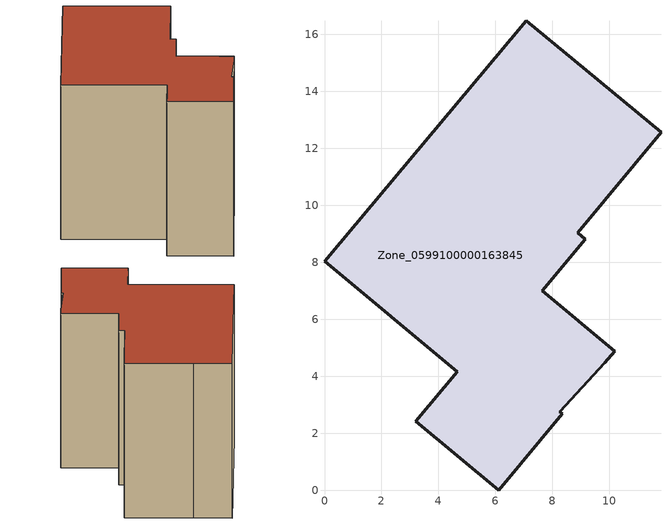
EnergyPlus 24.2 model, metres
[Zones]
Zone_0599100000163845
 floor ground (C_G): 9.15,8.81 7.64,7.01 10.18,4.88 9.84,4.47 8.26,2.76 8.35,2.68 6.12,0 3.21,2.42 4.66,4.16 0,8.03 7.08,16.48 8.78,15.07 11.81,12.56 8.89,9.04 z0
 wall outside (C_F): 4.66,4.16 3.21,2.42 6.12,0 8.35,2.68 8.26,2.76 9.84,4.47 10.18,4.88 7.64,7.01 9.15,8.81 8.89,9.04 11.81,12.56 8.78,15.07 7.08,16.48 0,8.03 4.66,4.16 z0:9.6
 roof outside (C_R): 8.78,15.07 7.08,16.48 0,8.03 4.66,4.16 3.21,2.42 6.12,0 8.35,2.68 8.26,2.76 9.84,4.47 10.18,4.88 7.64,7.01 9.15,8.81 8.89,9.04 11.81,12.56 z9.6
[BUILDING]
Pand.0599100000163845: North Axis=0; Terrain=City; Loads Convergence Tolerance Value=0.04; Temperature Convergence Tolerance Value=0.4; Solar Distribution=FullExterior; Maximum Number of Warmup Days=25; Minimum Number of Warmup Days=1
[Site:Location]
Rotterdam.The.Hague.AP_ZH_NLD Design_Conditions: Latitude=51.96; Longitude=4.45; Time Zone=1; Elevation=-4.5
[SITE:GROUNDTEMPERATURE:BUILDINGSURFACE]
18, 18, 18, 18, 18, 18, 18, 18, 18, 18, 18, 18
[MATERIAL] Thermal Absorptance=0.9; Solar Absorptance=0.7; Visible Absorptance=0.7
Name | Roughness | Thickness | Conductivity | Density | Specific Heat
G.TC.1946 | MediumSmooth | 0.15 | 1 | 540 | 1210
F.TC.1946 | Rough | 0.3 | 0.857143 | 1920 | 840
R.TC.1946 | MediumRough | 0.2 | 0.909091 | 1500 | 1000
[CONSTRUCTION]
C_G: G.TC.1946
C_F: F.TC.1946
C_R: R.TC.1946
[ZONE]
Zone_0599100000163845: Type=1; Multiplier=1; Ceiling Height=Autocalculate; Volume=Autocalculate; Floor Area=autocalculate; Part of Total Floor Area=Yes
[ZONEINFILTRATION:DESIGNFLOWRATE]
Infil_Zone_0599100000163845: Zone or ZoneList or Space or SpaceList=Zone_0599100000163845; Schedule=AlwaysOn; Design Flow Rate Calculation Method=Flow/Area; Flow Rate per Floor Area=0.003; Constant Term Coefficient=1; Temperature Term Coefficient=0; Velocity Term Coefficient=0; Velocity Squared Term Coefficient=0
[HVACTEMPLATE:ZONE:IDEALLOADSAIRSYSTEM]
Zone_0599100000163845: Maximum Heating Supply Air Temperature=50; Minimum Cooling Supply Air Temperature=13; Maximum Heating Supply Air Humidity Ratio=0.0156; Minimum Cooling Supply Air Humidity Ratio=0.0077; Heating Limit=NoLimit; Cooling Limit=NoLimit; Dehumidification Control Type=ConstantSensibleHeatRatio; Cooling Sensible Heat Ratio=0.7; Dehumidification Setpoint=60; Humidification Control Type=None; Humidification Setpoint=30; Outdoor Air Method=None; Outdoor Air Flow Rate per Person=0.00944; Outdoor Air Flow Rate per Zone Floor Area=0; Outdoor Air Flow Rate per Zone=0; Demand Controlled Ventilation Type=None; Outdoor Air Economizer Type=NoEconomizer; Heat Recovery Type=None; Sensible Heat Recovery Effectiveness=0.7; Latent Heat Recovery Effectiveness=0.65
[ZONECONTROL:THERMOSTAT]
ThermostatControl_Zone_0599100000163845: Zone or ZoneList=Zone_0599100000163845; Control Type Schedule=DualSetpointControlType; Control 1=Thermostat_Zone_0599100000163845; Temperature Difference Between Cutout And Setpoint=0
[THERMOSTATSETPOINT:DUALSETPOINT]
Thermostat_Zone_0599100000163845: Heating Setpoint Temperature Schedule=HeatingSetpoint_Zone_0599100000163845; Cooling Setpoint Temperature Schedule=CoolingSetpoint_Zone_0599100000163845
[SCHEDULE:COMPACT]
HeatingSetpoint_Zone_0599100000163845: Through: 12/31, For: AllDays, Until: 24:00, 21
CoolingSetpoint_Zone_0599100000163845: Through: 12/31, For: AllDays, Until: 24:00, 24
DualSetpointControlType: Through: 12/31, For: AllDays, Until: 24:00, 4
AlwaysOn: Through: 12/31, For: AllDays, Until: 24:00, 1
